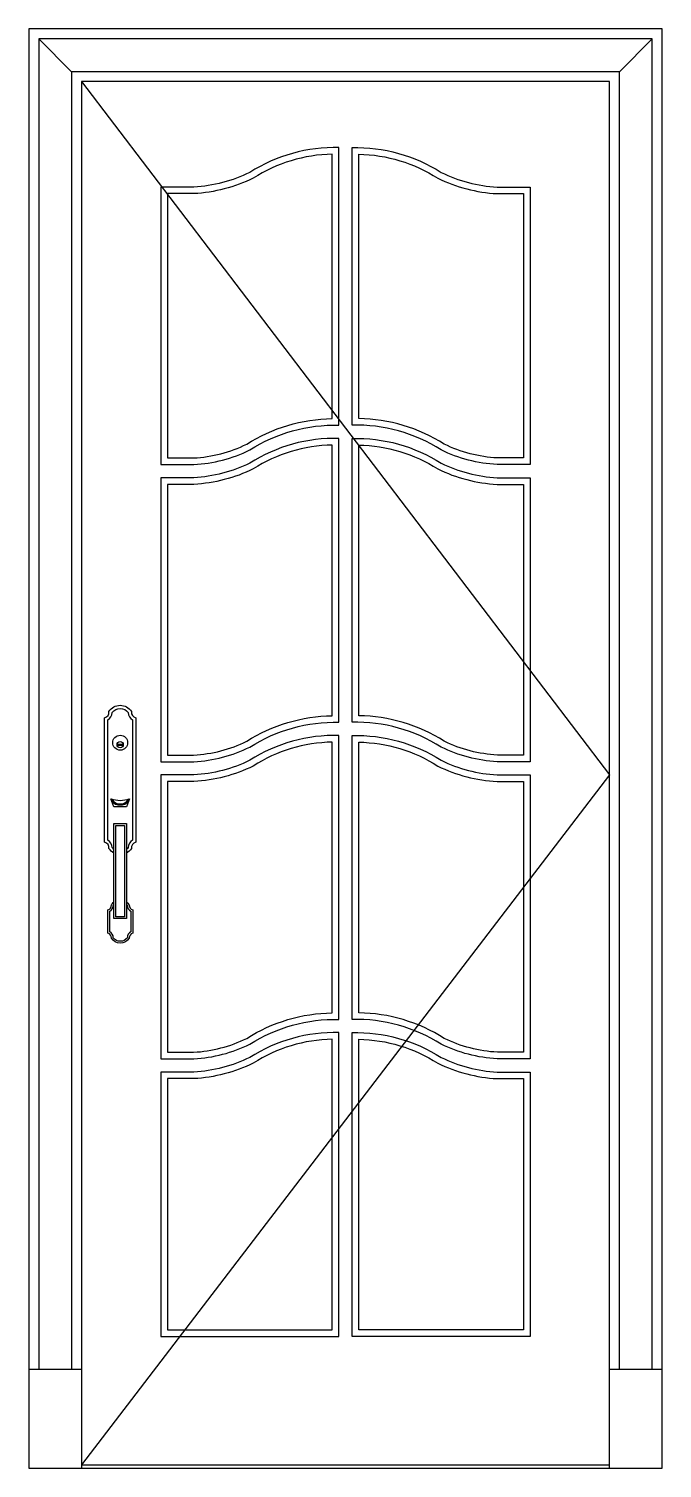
# Model space of a CAD drawing. Header units: metres. Extents: x -4533 to -3573, y 0 to 2180.
import ezdxf

# ---------------------------------------------------------------- set-up
doc = ezdxf.new("R2010")
doc.units = ezdxf.units.M
for name, color, linetype in [('2', 2, 'Continuous'), ('3', 3, 'Continuous'), ('4', 4, 'Continuous'), ('7', 7, 'Continuous'), ('BH', 3, 'Continuous')]:
    doc.layers.add(name, color=color, linetype=linetype)

msp = doc.modelspace()

# ---------------------------------------------------------------- hatches: boundary and pattern name
at = {"layer": 'BH'}
h = msp.add_hatch(dxfattribs=at)
h.set_pattern_fill('AR-RROOF', scale=500)
h.paths.add_polyline_path([(-4323.39, 1530.03), (-4283.65, 1530.03, 0.1), (-4203.02, 1550.91, -0.14), (-4073.39, 1589.64), (-4073.39, 1989.98, 0.14), (-4193.27, 1953.76, -0.1), (-4283.13, 1930.37), (-4323.39, 1930.37)])
h.paths.add_polyline_path([(-4033.39, 1589.64, -0.14), (-3903.76, 1550.91, 0.1), (-3823.12, 1530.03), (-3783.39, 1530.03), (-3783.39, 1930.37), (-3823.65, 1930.37, -0.1), (-3913.51, 1953.76, 0.14), (-4033.39, 1989.98)])
h.paths.add_polyline_path([(-4033.39, 1139.64, -0.14), (-3903.76, 1100.91, 0.1), (-3823.12, 1080.03), (-3783.39, 1080.03), (-3783.39, 1490.03), (-3823.65, 1490.03, -0.1), (-3913.51, 1513.41, 0.14), (-4033.39, 1549.64)])
h.paths.add_polyline_path([(-4323.39, 1080.03), (-4283.65, 1080.03, 0.1), (-4203.02, 1100.91, -0.14), (-4073.39, 1139.64), (-4073.39, 1549.64, 0.14), (-4193.27, 1513.41, -0.1), (-4283.13, 1490.03), (-4323.39, 1490.03)])
h.paths.add_polyline_path([(-4323.39, 630.03), (-4283.65, 630.03, 0.1), (-4203.02, 650.91, -0.14), (-4073.39, 689.64), (-4073.39, 1099.64, 0.14), (-4193.27, 1063.41, -0.1), (-4283.13, 1040.03), (-4323.39, 1040.03)])
h.paths.add_polyline_path([(-4033.39, 689.64, -0.14), (-3903.76, 650.91, 0.1), (-3823.12, 630.03), (-3783.39, 630.03), (-3783.39, 1040.03), (-3823.65, 1040.03, -0.1), (-3913.51, 1063.41, 0.14), (-4033.39, 1099.64)])
h.paths.add_polyline_path([(-4033.39, 209.68), (-3783.39, 209.68), (-3783.39, 590.03), (-3823.65, 590.03, -0.1), (-3913.51, 613.41, 0.14), (-4033.39, 649.64)])
h.paths.add_polyline_path([(-4073.39, 649.64, 0.14), (-4193.27, 613.41, -0.1), (-4283.13, 590.03), (-4323.39, 590.03), (-4323.39, 209.68), (-4073.39, 209.68)])

# ---------------------------------------------------------------- linework, layer by layer
at = {"layer": '2'}
msp.add_line((-4533.39, 0.01), (-3573.39, 0.01), dxfattribs=at)
at = {"layer": '3'}
for p, q in [((-4518.39, 2165.01), (-4468.39, 2115.01)), ((-3638.39, 2115.01), (-3588.39, 2165.01)), ((-4399.47, 1096.71), (-4390.23, 1096.71)), ((-4399.47, 1094.83), (-4390.23, 1094.83)), ((-4453.39, 5.01), (-3653.39, 5.01))]:
    msp.add_line(p, q, dxfattribs=at)
for points in [[(-3588.39, 150.01), (-3588.39, 2165.01), (-4518.39, 2165.01), (-4518.39, 150.01)], [(-3638.39, 150.01), (-3638.39, 2115.01), (-4468.39, 2115.01), (-4468.39, 150.01)], [(-4453.39, 2100.01), (-3653.39, 1050.01), (-4453.39, 5.01)]]:
    msp.add_lwpolyline(points, dxfattribs=at)
for points in [[(-4063.39, 2000.01, 0.15), (-4198.15, 1962.5, -0.1), (-4283.39, 1940.37), (-4333.39, 1940.37), (-4333.39, 1520.03), (-4283.39, 1520.03, 0.1), (-4198.15, 1542.15, -0.15), (-4063.39, 1579.66), (-4063.39, 2000.28)], [(-4043.39, 2000.01, -0.15), (-3908.62, 1962.5, 0.1), (-3823.39, 1940.37), (-3773.39, 1940.37), (-3773.39, 1520.03), (-3823.39, 1520.03, -0.1), (-3908.62, 1542.15, 0.15), (-4043.39, 1579.66), (-4043.39, 2000.28)], [(-4404.27, 937.12, -0.06), (-4407.03, 939.93, 0.26), (-4413.7, 951.18), (-4413.7, 1133.31, 0.26), (-4407.03, 1144.56, -0.5), (-4382.67, 1144.56, 0.26), (-4376, 1133.31), (-4376, 951.18, 0.26), (-4382.67, 939.93, -0.06), (-4385.42, 937.12, -0.06)], [(-4407.16, 1013.09, 0.2), (-4398.4, 1005.96), (-4391.3, 1005.96, 0.2), (-4382.54, 1013.09, 0.19)], [(-4385.42, 854.06, -0.04), (-4383.99, 852.38, 0.29), (-4378.65, 843.63), (-4378.65, 812.21, 0.29), (-4383.99, 803.46, -0.51), (-4405.36, 803.46, 0.29), (-4410.69, 812.21), (-4410.69, 843.63, 0.29), (-4405.36, 852.38, -0.03), (-4404.27, 853.7, -0.03)]]:
    msp.add_lwpolyline(points, format="xyb", dxfattribs=at)
for points in [[(-4073.39, 1989.98, 0.14), (-4193.27, 1953.76, -0.1), (-4283.13, 1930.37), (-4323.39, 1930.37), (-4323.39, 1530.03), (-4283.65, 1530.03, 0.1), (-4203.02, 1550.91, -0.14), (-4073.39, 1589.64)], [(-4033.39, 1989.98, -0.14), (-3913.51, 1953.76, 0.1), (-3823.65, 1930.37), (-3783.39, 1930.37), (-3783.39, 1530.03), (-3823.12, 1530.03, -0.1), (-3903.76, 1550.91, 0.14), (-4033.39, 1589.64)], [(-4333.39, 1070.03), (-4283.39, 1070.03, 0.1), (-4198.15, 1092.15, -0.15), (-4063.39, 1129.66), (-4063.39, 1559.66, 0.15), (-4198.15, 1522.15, -0.1), (-4283.39, 1500.03), (-4333.39, 1500.03)], [(-4323.39, 1080.03), (-4283.65, 1080.03, 0.1), (-4203.02, 1100.91, -0.14), (-4073.39, 1139.64), (-4073.39, 1549.64, 0.14), (-4193.27, 1513.41, -0.1), (-4283.13, 1490.03), (-4323.39, 1490.03)], [(-3773.39, 1070.03), (-3823.39, 1070.03, -0.1), (-3908.62, 1092.15, 0.15), (-4043.39, 1129.66), (-4043.39, 1559.66, -0.15), (-3908.62, 1522.15, 0.1), (-3823.39, 1500.03), (-3773.39, 1500.03)], [(-3783.39, 1080.03), (-3823.12, 1080.03, -0.1), (-3903.76, 1100.91, 0.14), (-4033.39, 1139.64), (-4033.39, 1549.64, -0.14), (-3913.51, 1513.41, 0.1), (-3823.65, 1490.03), (-3783.39, 1490.03)], [(-4333.39, 620.03), (-4283.39, 620.03, 0.1), (-4198.15, 642.15, -0.15), (-4063.39, 679.66), (-4063.39, 1109.66, 0.15), (-4198.15, 1072.15, -0.1), (-4283.39, 1050.03), (-4333.39, 1050.03)], [(-4323.39, 630.03), (-4283.65, 630.03, 0.1), (-4203.02, 650.91, -0.14), (-4073.39, 689.64), (-4073.39, 1099.64, 0.14), (-4193.27, 1063.41, -0.1), (-4283.13, 1040.03), (-4323.39, 1040.03)], [(-3773.39, 620.03), (-3823.39, 620.03, -0.1), (-3908.62, 642.15, 0.15), (-4043.39, 679.66), (-4043.39, 1109.66, -0.15), (-3908.62, 1072.15, 0.1), (-3823.39, 1050.03), (-3773.39, 1050.03)], [(-3783.39, 630.03), (-3823.12, 630.03, -0.1), (-3903.76, 650.91, 0.14), (-4033.39, 689.64), (-4033.39, 1099.64, -0.14), (-3913.51, 1063.41, 0.1), (-3823.65, 1040.03), (-3783.39, 1040.03)], [(-4333.39, 199.68), (-4063.39, 199.68), (-4063.39, 659.66, 0.15), (-4198.15, 622.15, -0.1), (-4283.39, 600.03), (-4333.39, 600.03)], [(-3773.39, 199.68), (-4043.39, 199.68), (-4043.39, 659.66, -0.15), (-3908.62, 622.15, 0.1), (-3823.39, 600.03), (-3773.39, 600.03)], [(-4323.39, 209.68), (-4073.39, 209.68), (-4073.39, 649.64, 0.14), (-4193.27, 613.41, -0.1), (-4283.13, 590.03), (-4323.39, 590.03)], [(-3783.39, 209.68), (-4033.39, 209.68), (-4033.39, 649.64, -0.14), (-3913.51, 613.41, 0.1), (-3823.65, 590.03), (-3783.39, 590.03)]]:
    msp.add_lwpolyline(points, format="xyb", close=True, dxfattribs=at)
msp.add_lwpolyline([(-4401.45, 835.24), (-4401.45, 973.45), (-4388.25, 973.45), (-4388.25, 835.24)], close=True, dxfattribs=at)
msp.add_circle((-4394.85, 1095.77), 4.71, dxfattribs=at)
at = {"layer": '4'}
msp.add_lwpolyline([(-3573.39, 0.01), (-3573.39, 2180.01), (-4533.39, 2180.01), (-4533.39, 0.01)], dxfattribs=at)
at = {"layer": '7'}
for p, q in [((-4533.39, 150.01), (-4453.39, 150.01)), ((-3653.39, 150.01), (-3573.39, 150.01))]:
    msp.add_line(p, q, dxfattribs=at)
msp.add_lwpolyline([(-3653.39, 0.01), (-3653.39, 2100.01), (-4453.39, 2100.01), (-4453.39, 0.01)], dxfattribs=at)
for points in [[(-4404.27, 931.52, -0.13), (-4411.81, 938.58, 0.39), (-4418.41, 948), (-4418.41, 1136.48, 0.39), (-4411.81, 1145.91, -0.56), (-4377.89, 1145.91, 0.39), (-4371.29, 1136.48), (-4371.29, 948, 0.39), (-4377.89, 938.58, -0.13), (-4385.42, 931.52, -0.13)], [(-4408.99, 1013.61, 0.22), (-4398.6, 1004.55), (-4391.1, 1004.55, 0.22), (-4380.71, 1013.61, 0.22)], [(-4385.42, 857.74, -0.1), (-4381.1, 853.15, 0.39), (-4375.83, 845.61), (-4375.83, 810.23, 0.39), (-4381.1, 802.69, -0.56), (-4408.24, 802.69, 0.39), (-4413.52, 810.23), (-4413.52, 845.61, 0.39), (-4408.24, 853.15, -0.09), (-4404.27, 857.48, -0.09)]]:
    msp.add_lwpolyline(points, format="xyb", dxfattribs=at)
msp.add_lwpolyline([(-4408.99, 1013.61, 0.15), (-4380.71, 1013.61), (-4385.42, 1001.72), (-4404.27, 1001.72)], format="xyb", close=True, dxfattribs=at)
msp.add_lwpolyline([(-4404.27, 832.42), (-4404.27, 976.27), (-4385.42, 976.27), (-4385.42, 832.42)], close=True, dxfattribs=at)
msp.add_circle((-4394.85, 1098.79), 11.31, dxfattribs=at)

doc.saveas('drawing.dxf')
